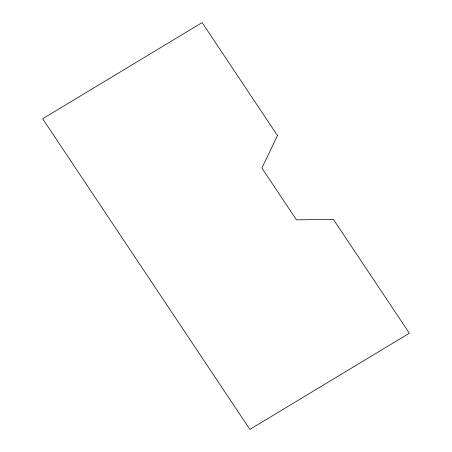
<?xml version="1.0" encoding="UTF-8"?>
<svg xmlns="http://www.w3.org/2000/svg" width="452" height="452" viewBox="0 0 452 452"><rect width="100%" height="100%" fill="white"/><g stroke="black" fill="none" stroke-linecap="round" stroke-linejoin="round"><path stroke-width="0.68" d="M277.471 135.56L261.883 168.059L296.422 219.836L333.423 219.44L409.342 333.248L249.883 429.4L42.657 118.752L202.117 22.6L277.471 135.56"/></g></svg>
